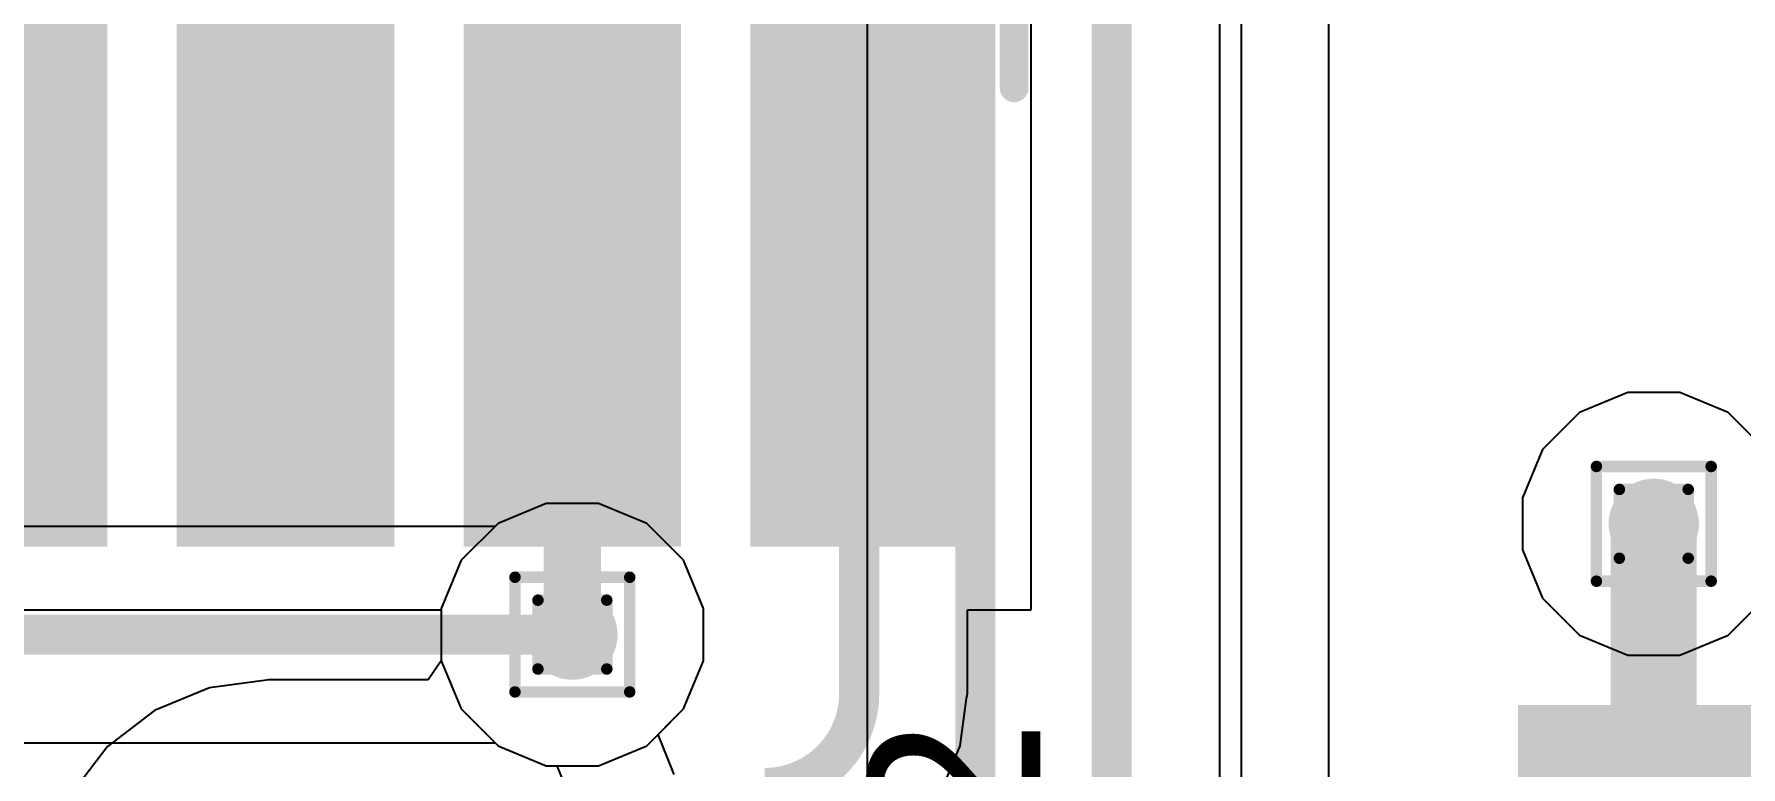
# Model space of a CAD drawing. Header units: inches. Extents: x -12 to 5357, y -8 to 5291.
# Drawn here: x 24.15 to 31.7, y 41.16 to 44.41 of the extents above; entities that cross this region are included whole.
import ezdxf

# ---------------------------------------------------------------- set-up
doc = ezdxf.new("R2010")
doc.units = ezdxf.units.IN
for name, color, linetype in [('Bottom Layer', 5, 'Continuous'), ('Drill Drawing', 1, 'Continuous'), ('Ground', 16, 'Continuous'), ('Power', 76, 'Continuous'), ('Top Layer', 1, 'Continuous'), ('Top Overlay', 2, 'Continuous'), ('Top Paste', 8, 'Continuous'), ('Top Solder', 216, 'Continuous'), ('Via Holes', 16, 'Continuous')]:
    doc.layers.add(name, color=color, linetype=linetype)
doc.styles.add('Arial', font='', dxfattribs={"height": 0.2})
doc.styles.get('Arial').set_extended_font_data('Arial')

# ---------------------------------------------------------------- blocks, each defined once
blk = doc.blocks.new('SMD2520_4P_1')
at = {"layer": 'Top Layer'}
for points in [[(-1.425, 1.225), (-0.425, 1.225), (-0.425, 0.325), (-1.425, 0.325)], [(0.425, 1.225), (1.425, 1.225), (1.425, 0.325), (0.425, 0.325)], [(-1.425, -0.325), (-0.425, -0.325), (-0.425, -1.225), (-1.425, -1.225)], [(0.425, -0.325), (1.425, -0.325), (1.425, -1.225), (0.425, -1.225)]]:
    blk.add_hatch(color=1, dxfattribs=at).paths.add_polyline_path(points)
at = {"layer": 'Top Paste'}
for points in [[(-1.425, 1.225), (-0.425, 1.225), (-0.425, 0.325), (-1.425, 0.325)], [(0.425, 1.225), (1.425, 1.225), (1.425, 0.325), (0.425, 0.325)], [(-1.425, -0.325), (-0.425, -0.325), (-0.425, -1.225), (-1.425, -1.225)], [(0.425, -0.325), (1.425, -0.325), (1.425, -1.225), (0.425, -1.225)]]:
    blk.add_hatch(color=8, dxfattribs=at).paths.add_polyline_path(points)
at = {"layer": 'Top Solder'}
for points in [[(-1.5266, 1.3266), (-0.3234, 1.3266), (-0.3234, 0.2234), (-1.5266, 0.2234)], [(0.3234, 1.3266), (1.5266, 1.3266), (1.5266, 0.2234), (0.3234, 0.2234)], [(-1.5266, -0.2234), (-0.3234, -0.2234), (-0.3234, -1.3266), (-1.5266, -1.3266)], [(0.3234, -0.2234), (1.5266, -0.2234), (1.5266, -1.3266), (0.3234, -1.3266)]]:
    blk.add_hatch(color=216, dxfattribs=at).paths.add_polyline_path(points)
at = {"layer": 'Top Overlay'}
for points in [[(-0.2286, 1.0922, 0.127, 0.127, 0), (0.2032, 1.0922, 0.127, 0.127, 0)], [(-1.3462, -0.1524, 0.127, 0.127, 0), (-1.3462, 0.1524, 0.127, 0.127, 0)], [(1.3462, 0.1524, 0.127, 0.127, 0), (1.3462, -0.1524, 0.127, 0.127, 0)], [(-1.7272, -0.6096, 0.127, 0.127, 0), (-1.6002, -0.7366, 0.127, 0.127, 0)], [(-1.7272, -0.8636, 0.127, 0.127, 0), (-1.7272, -0.6096, 0.127, 0.127, 0)], [(-1.7272, -0.8636, 0.127, 0.127, 0), (-1.6002, -0.7366, 0.127, 0.127, 0)], [(-0.2286, -1.0922, 0.127, 0.127, 0), (0.2032, -1.0922, 0.127, 0.127, 0)]]:
    blk.add_lwpolyline(points, format="xyseb", dxfattribs=at)
for points in [[(-0.2604, 1.0922, 0.0635, 0.0635, 1), (-0.1969, 1.0922, 0.0635, 0.0635, 1)], [(0.1714, 1.0922, 0.0635, 0.0635, 1), (0.2349, 1.0922, 0.0635, 0.0635, 1)], [(-1.378, 0.1524, 0.0635, 0.0635, 1), (-1.3144, 0.1524, 0.0635, 0.0635, 1)], [(1.3144, 0.1524, 0.0635, 0.0635, 1), (1.378, 0.1524, 0.0635, 0.0635, 1)], [(-1.378, -0.1524, 0.0635, 0.0635, 1), (-1.3145, -0.1524, 0.0635, 0.0635, 1)], [(1.3145, -0.1524, 0.0635, 0.0635, 1), (1.378, -0.1524, 0.0635, 0.0635, 1)], [(-1.759, -0.6096, 0.0635, 0.0635, 1), (-1.6955, -0.6096, 0.0635, 0.0635, 1)], [(-1.759, -0.6096, 0.0635, 0.0635, 1), (-1.6955, -0.6096, 0.0635, 0.0635, 1)], [(-1.632, -0.7366, 0.0635, 0.0635, 1), (-1.5684, -0.7366, 0.0635, 0.0635, 1)], [(-1.632, -0.7366, 0.0635, 0.0635, 1), (-1.5684, -0.7366, 0.0635, 0.0635, 1)], [(-1.759, -0.8636, 0.0635, 0.0635, 1), (-1.6955, -0.8636, 0.0635, 0.0635, 1)], [(-1.759, -0.8636, 0.0635, 0.0635, 1), (-1.6955, -0.8636, 0.0635, 0.0635, 1)], [(-0.2604, -1.0922, 0.0635, 0.0635, 1), (-0.1969, -1.0922, 0.0635, 0.0635, 1)], [(0.1714, -1.0922, 0.0635, 0.0635, 1), (0.2349, -1.0922, 0.0635, 0.0635, 1)]]:
    blk.add_lwpolyline(points, format="xyseb", close=True, dxfattribs=at)
blk = doc.blocks.new('X1321WVS_2_05J_C40D53_69')
at = {"layer": 'Top Layer'}
for points in [[(-2.92, 3.15), (-2.16, 3.15), (-2.16, 0.75), (-2.92, 0.75)], [(-1.65, 3.15), (-0.89, 3.15), (-0.89, 0.75), (-1.65, 0.75)], [(-0.38, 3.15), (0.38, 3.15), (0.38, 0.75), (-0.38, 0.75)], [(0.89, 3.15), (1.65, 3.15), (1.65, 0.75), (0.89, 0.75)], [(2.16, 3.15), (2.92, 3.15), (2.92, 0.75), (2.16, 0.75)], [(-2.92, -0.75), (-2.16, -0.75), (-2.16, -3.15), (-2.92, -3.15)], [(-1.65, -0.75), (-0.89, -0.75), (-0.89, -3.15), (-1.65, -3.15)], [(-0.38, -0.75), (0.38, -0.75), (0.38, -3.15), (-0.38, -3.15)], [(0.89, -0.75), (1.65, -0.75), (1.65, -3.15), (0.89, -3.15)], [(2.16, -0.75), (2.92, -0.75), (2.92, -3.15), (2.16, -3.15)]]:
    blk.add_hatch(color=1, dxfattribs=at).paths.add_polyline_path(points)
at = {"layer": 'Top Paste'}
for points in [[(-2.92, 3.15), (-2.16, 3.15), (-2.16, 0.75), (-2.92, 0.75)], [(-1.65, 3.15), (-0.89, 3.15), (-0.89, 0.75), (-1.65, 0.75)], [(-0.38, 3.15), (0.38, 3.15), (0.38, 0.75), (-0.38, 0.75)], [(0.89, 3.15), (1.65, 3.15), (1.65, 0.75), (0.89, 0.75)], [(2.16, 3.15), (2.92, 3.15), (2.92, 0.75), (2.16, 0.75)], [(-2.92, -0.75), (-2.16, -0.75), (-2.16, -3.15), (-2.92, -3.15)], [(-1.65, -0.75), (-0.89, -0.75), (-0.89, -3.15), (-1.65, -3.15)], [(-0.38, -0.75), (0.38, -0.75), (0.38, -3.15), (-0.38, -3.15)], [(0.89, -0.75), (1.65, -0.75), (1.65, -3.15), (0.89, -3.15)], [(2.16, -0.75), (2.92, -0.75), (2.92, -3.15), (2.16, -3.15)]]:
    blk.add_hatch(color=8, dxfattribs=at).paths.add_polyline_path(points)
at = {"layer": 'Top Solder'}
for points in [[(-3.0216, 3.2516), (-2.0584, 3.2516), (-2.0584, 0.6484), (-3.0216, 0.6484)], [(-1.7516, 3.2516), (-0.7884, 3.2516), (-0.7884, 0.6484), (-1.7516, 0.6484)], [(-0.4816, 3.2516), (0.4816, 3.2516), (0.4816, 0.6484), (-0.4816, 0.6484)], [(0.7884, 3.2516), (1.7516, 3.2516), (1.7516, 0.6484), (0.7884, 0.6484)], [(2.0584, 3.2516), (3.0216, 3.2516), (3.0216, 0.6484), (2.0584, 0.6484)], [(-3.0216, -0.6484), (-2.0584, -0.6484), (-2.0584, -3.2516), (-3.0216, -3.2516)], [(-1.7516, -0.6484), (-0.7884, -0.6484), (-0.7884, -3.2516), (-1.7516, -3.2516)], [(-0.4816, -0.6484), (0.4816, -0.6484), (0.4816, -3.2516), (-0.4816, -3.2516)], [(0.7884, -0.6484), (1.7516, -0.6484), (1.7516, -3.2516), (0.7884, -3.2516)], [(2.0584, -0.6484), (3.0216, -0.6484), (3.0216, -3.2516), (2.0584, -3.2516)]]:
    blk.add_hatch(color=216, dxfattribs=at).paths.add_polyline_path(points)
at = {"layer": 'Top Overlay'}
for points in [[(-3.2258, 1.2192, 0.127, 0.127, 0), (-3.2258, -1.143, 0.127, 0.127, 0)], [(3.2258, 1.2192, 0.127, 0.127, 0), (3.2258, -1.143, 0.127, 0.127, 0)]]:
    blk.add_lwpolyline(points, format="xyseb", dxfattribs=at)
for points in [[(-3.2576, 1.2192, 0.0635, 0.0635, 1), (-3.194, 1.2192, 0.0635, 0.0635, 1)], [(3.194, 1.2192, 0.0635, 0.0635, 1), (3.2576, 1.2192, 0.0635, 0.0635, 1)], [(-3.2576, -1.143, 0.0635, 0.0635, 1), (-3.194, -1.143, 0.0635, 0.0635, 1)], [(3.194, -1.143, 0.0635, 0.0635, 1), (3.2576, -1.143, 0.0635, 0.0635, 1)], [(-3.175, -1.9558, 0.254, 0.254, 1), (-3.429, -1.9558, 0.254, 0.254, 1)], [(-3.4925, -1.9558, 0.127, 0.127, 1), (-3.3655, -1.9558, 0.127, 0.127, 1)], [(-3.2385, -1.9558, 0.127, 0.127, 1), (-3.1115, -1.9558, 0.127, 0.127, 1)]]:
    blk.add_lwpolyline(points, format="xyseb", close=True, dxfattribs=at)

msp = doc.modelspace()

# ---------------------------------------------------------------- hatches: boundary and pattern name
at = {"layer": 'Bottom Layer'}
h = msp.add_hatch(color=5, dxfattribs=at)
edge = h.paths.add_edge_path()
edge.add_arc((31.3167, 42.2385), 0.2, 0, 360)
h = msp.add_hatch(color=5, dxfattribs=at)
edge = h.paths.add_edge_path()
edge.add_arc((26.5291, 41.748), 0.2, 0, 360)
at = {"layer": 'Ground'}
h = msp.add_hatch(color=16, dxfattribs=at)
edge = h.paths.add_edge_path()
edge.add_arc((31.3167, 42.2385), 0.2, 0, 360)
h = msp.add_hatch(color=16, dxfattribs=at)
edge = h.paths.add_edge_path()
edge.add_arc((26.5291, 41.748), 0.2, 0, 360)
at = {"layer": 'Power'}
h = msp.add_hatch(color=76, dxfattribs=at)
edge = h.paths.add_edge_path()
edge.add_arc((31.3167, 42.2385), 0.2, 0, 360)
h = msp.add_hatch(color=76, dxfattribs=at)
edge = h.paths.add_edge_path()
edge.add_arc((26.5291, 41.748), 0.2, 0, 360)
at = {"layer": 'Top Layer'}
h = msp.add_hatch(color=1, dxfattribs=at)
edge = h.paths.add_edge_path()
edge.add_arc((31.3167, 42.2385), 0.2, 0, 360)
h = msp.add_hatch(color=1, dxfattribs=at)
edge = h.paths.add_edge_path()
edge.add_arc((26.5291, 41.748), 0.2, 0, 360)
at = {"layer": 'Via Holes'}
h = msp.add_hatch(color=7, dxfattribs=at)
edge = h.paths.add_edge_path()
edge.add_arc((31.3167, 42.2385), 0.1, 0, 360)
h = msp.add_hatch(color=7, dxfattribs=at)
edge = h.paths.add_edge_path()
edge.add_arc((26.5291, 41.748), 0.1, 0, 360)

# ---------------------------------------------------------------- linework, layer by layer
at = {"layer": 'Bottom Layer'}
for p, q in [((29.3955, 38.4497), (29.3955, 53.1)), ((27.834, 48.6865), (27.834, 38.9347)), ((26.4136, 42.329), (26.2, 42.2405)), ((26.6447, 42.329), (26.4136, 42.329)), ((26.8582, 42.2405), (26.6447, 42.329)), ((26.2, 42.2405), (26.1866, 42.2271)), ((27.0217, 42.0771), (26.8582, 42.2405)), ((26.1866, 42.2271), (23.2873, 42.2271)), ((27.1101, 41.8636), (27.0217, 42.0771)), ((27.1101, 41.6324), (27.1101, 41.8636)), ((27.0217, 41.4189), (27.1101, 41.6324)), ((26.9086, 41.3058), (27.0217, 41.4189)), ((23.2873, 41.2689), (26.1866, 41.2689)), ((26.1866, 41.2689), (26.2, 41.2554)), ((26.9798, 41.128), (26.9086, 41.3058)), ((26.2, 41.2554), (26.4136, 41.167)), ((26.4136, 41.167), (26.4609, 41.167)), ((26.4609, 41.167), (26.5322, 40.9892))]:
    msp.add_line(p, q, dxfattribs=at)
for points in [[(28.9164, 38.4497, 0.1778, 0.1778, 0), (28.9164, 53.1, 0.1778, 0.1778, 0)], [(28.3132, 38.8448, 0.1778, 0.1778, 0), (28.3132, 50.2998, 0.1778, 0.1778, 0)], [(23.2873, 41.748, 0.1778, 0.1778, 0), (26.5291, 41.748, 0.1778, 0.1778, 0)]]:
    msp.add_lwpolyline(points, format="xyseb", dxfattribs=at)
msp.add_lwpolyline([(26.4847, 41.748, 0.0889, 0.0889, 1), (26.5736, 41.748, 0.0889, 0.0889, 1)], format="xyseb", close=True, dxfattribs=at)
at = {"layer": 'Drill Drawing'}
for points in [[(31.0627, 42.4925, 0.0508, 0.0508, 0), (31.5707, 42.4925, 0.0508, 0.0508, 0)], [(31.0627, 41.9845, 0.0508, 0.0508, 0), (31.0627, 42.4925, 0.0508, 0.0508, 0)], [(31.5707, 41.9845, 0.0508, 0.0508, 0), (31.5707, 42.4925, 0.0508, 0.0508, 0)], [(31.1643, 42.3909, 0.0508, 0.0508, 0), (31.4691, 42.3909, 0.0508, 0.0508, 0)], [(31.1643, 42.0861, 0.0508, 0.0508, 0), (31.1643, 42.3909, 0.0508, 0.0508, 0)], [(31.4691, 42.0861, 0.0508, 0.0508, 0), (31.4691, 42.3909, 0.0508, 0.0508, 0)], [(31.1643, 42.0861, 0.0508, 0.0508, 0), (31.4691, 42.0861, 0.0508, 0.0508, 0)], [(26.2751, 42.002, 0.0508, 0.0508, 0), (26.7831, 42.002, 0.0508, 0.0508, 0)], [(26.2751, 41.494, 0.0508, 0.0508, 0), (26.2751, 42.002, 0.0508, 0.0508, 0)], [(26.7831, 41.494, 0.0508, 0.0508, 0), (26.7831, 42.002, 0.0508, 0.0508, 0)], [(31.0627, 41.9845, 0.0508, 0.0508, 0), (31.5707, 41.9845, 0.0508, 0.0508, 0)], [(26.3767, 41.9004, 0.0508, 0.0508, 0), (26.6815, 41.9004, 0.0508, 0.0508, 0)], [(26.3767, 41.5956, 0.0508, 0.0508, 0), (26.3767, 41.9004, 0.0508, 0.0508, 0)], [(26.6815, 41.5956, 0.0508, 0.0508, 0), (26.6815, 41.9004, 0.0508, 0.0508, 0)], [(26.3767, 41.5956, 0.0508, 0.0508, 0), (26.6815, 41.5956, 0.0508, 0.0508, 0)], [(26.2751, 41.494, 0.0508, 0.0508, 0), (26.7831, 41.494, 0.0508, 0.0508, 0)]]:
    msp.add_lwpolyline(points, format="xyseb", dxfattribs=at)
for points in [[(31.05, 42.4925, 0.0254, 0.0254, 1), (31.0754, 42.4925, 0.0254, 0.0254, 1)], [(31.05, 42.4925, 0.0254, 0.0254, 1), (31.0754, 42.4925, 0.0254, 0.0254, 1)], [(31.558, 42.4925, 0.0254, 0.0254, 1), (31.5834, 42.4925, 0.0254, 0.0254, 1)], [(31.558, 42.4925, 0.0254, 0.0254, 1), (31.5834, 42.4925, 0.0254, 0.0254, 1)], [(31.1516, 42.3909, 0.0254, 0.0254, 1), (31.177, 42.3909, 0.0254, 0.0254, 1)], [(31.1516, 42.3909, 0.0254, 0.0254, 1), (31.177, 42.3909, 0.0254, 0.0254, 1)], [(31.4564, 42.3909, 0.0254, 0.0254, 1), (31.4818, 42.3909, 0.0254, 0.0254, 1)], [(31.4564, 42.3909, 0.0254, 0.0254, 1), (31.4818, 42.3909, 0.0254, 0.0254, 1)], [(31.1516, 42.0861, 0.0254, 0.0254, 1), (31.177, 42.0861, 0.0254, 0.0254, 1)], [(31.1516, 42.0861, 0.0254, 0.0254, 1), (31.177, 42.0861, 0.0254, 0.0254, 1)], [(31.4564, 42.0861, 0.0254, 0.0254, 1), (31.4818, 42.0861, 0.0254, 0.0254, 1)], [(31.4564, 42.0861, 0.0254, 0.0254, 1), (31.4818, 42.0861, 0.0254, 0.0254, 1)], [(26.2624, 42.002, 0.0254, 0.0254, 1), (26.2878, 42.002, 0.0254, 0.0254, 1)], [(26.2624, 42.002, 0.0254, 0.0254, 1), (26.2878, 42.002, 0.0254, 0.0254, 1)], [(26.7704, 42.002, 0.0254, 0.0254, 1), (26.7958, 42.002, 0.0254, 0.0254, 1)], [(26.7704, 42.002, 0.0254, 0.0254, 1), (26.7958, 42.002, 0.0254, 0.0254, 1)], [(31.05, 41.9845, 0.0254, 0.0254, 1), (31.0754, 41.9845, 0.0254, 0.0254, 1)], [(31.05, 41.9845, 0.0254, 0.0254, 1), (31.0754, 41.9845, 0.0254, 0.0254, 1)], [(31.558, 41.9845, 0.0254, 0.0254, 1), (31.5834, 41.9845, 0.0254, 0.0254, 1)], [(31.558, 41.9845, 0.0254, 0.0254, 1), (31.5834, 41.9845, 0.0254, 0.0254, 1)], [(26.364, 41.9004, 0.0254, 0.0254, 1), (26.3894, 41.9004, 0.0254, 0.0254, 1)], [(26.364, 41.9004, 0.0254, 0.0254, 1), (26.3894, 41.9004, 0.0254, 0.0254, 1)], [(26.6688, 41.9004, 0.0254, 0.0254, 1), (26.6942, 41.9004, 0.0254, 0.0254, 1)], [(26.6688, 41.9004, 0.0254, 0.0254, 1), (26.6942, 41.9004, 0.0254, 0.0254, 1)], [(26.364, 41.5956, 0.0254, 0.0254, 1), (26.3894, 41.5956, 0.0254, 0.0254, 1)], [(26.364, 41.5956, 0.0254, 0.0254, 1), (26.3894, 41.5956, 0.0254, 0.0254, 1)], [(26.6688, 41.5956, 0.0254, 0.0254, 1), (26.6942, 41.5956, 0.0254, 0.0254, 1)], [(26.6688, 41.5956, 0.0254, 0.0254, 1), (26.6942, 41.5956, 0.0254, 0.0254, 1)], [(26.2624, 41.494, 0.0254, 0.0254, 1), (26.2878, 41.494, 0.0254, 0.0254, 1)], [(26.2624, 41.494, 0.0254, 0.0254, 1), (26.2878, 41.494, 0.0254, 0.0254, 1)], [(26.7704, 41.494, 0.0254, 0.0254, 1), (26.7958, 41.494, 0.0254, 0.0254, 1)], [(26.7704, 41.494, 0.0254, 0.0254, 1), (26.7958, 41.494, 0.0254, 0.0254, 1)]]:
    msp.add_lwpolyline(points, format="xyseb", close=True, dxfattribs=at)
at = {"layer": 'Ground'}
for p, q in [((26.4136, 42.329), (26.2, 42.2405)), ((26.6447, 42.329), (26.4136, 42.329)), ((26.8582, 42.2405), (26.6447, 42.329)), ((26.2, 42.2405), (26.0366, 42.0771)), ((27.0217, 42.0771), (26.8582, 42.2405)), ((26.0366, 42.0771), (25.9481, 41.8636)), ((27.1101, 41.8636), (27.0217, 42.0771)), ((25.9481, 41.8636), (25.9481, 41.6324)), ((27.1101, 41.6324), (27.1101, 41.8636)), ((25.9481, 41.6324), (26.0366, 41.4189)), ((27.0217, 41.4189), (27.1101, 41.6324)), ((26.0366, 41.4189), (26.2, 41.2554)), ((26.9086, 41.3058), (27.0217, 41.4189)), ((26.9798, 41.128), (26.9086, 41.3058)), ((26.2, 41.2554), (26.4136, 41.167)), ((26.4136, 41.167), (26.4609, 41.167)), ((26.4609, 41.167), (26.5322, 40.9892))]:
    msp.add_line(p, q, dxfattribs=at)
at = {"layer": 'Power'}
for p, q in [((29.4894, 51.2382), (29.4894, 35.9924)), ((29.8779, 35.9924), (29.8779, 51.2382)), ((31.2011, 42.8195), (30.9876, 42.7311)), ((31.4323, 42.8195), (31.2011, 42.8195)), ((31.6458, 42.7311), (31.4323, 42.8195)), ((30.9876, 42.7311), (30.8242, 42.5676)), ((31.8093, 42.5676), (31.6458, 42.7311)), ((30.8242, 42.5676), (30.7357, 42.3541)), ((26.4136, 42.329), (26.2, 42.2405)), ((26.6447, 42.329), (26.4136, 42.329)), ((26.8582, 42.2405), (26.6447, 42.329)), ((30.7357, 42.3541), (30.7357, 42.123)), ((26.2, 42.2405), (26.0366, 42.0771)), ((27.0217, 42.0771), (26.8582, 42.2405)), ((30.7357, 42.123), (30.8242, 41.9094)), ((26.0366, 42.0771), (25.9481, 41.8636)), ((27.1101, 41.8636), (27.0217, 42.0771)), ((25.9481, 41.8636), (25.9481, 41.6324)), ((27.1101, 41.6324), (27.1101, 41.8636)), ((30.8242, 41.9094), (30.9876, 41.746)), ((31.6458, 41.746), (31.8093, 41.9094)), ((30.9876, 41.746), (31.2011, 41.6575)), ((31.4323, 41.6575), (31.6458, 41.746)), ((31.2011, 41.6575), (31.4323, 41.6575)), ((25.9481, 41.6324), (26.0366, 41.4189)), ((27.0217, 41.4189), (27.1101, 41.6324)), ((26.0366, 41.4189), (26.2, 41.2554)), ((26.8582, 41.2554), (27.0217, 41.4189)), ((26.2, 41.2554), (26.4136, 41.167)), ((26.6447, 41.167), (26.8582, 41.2554)), ((26.4136, 41.167), (26.6447, 41.167))]:
    msp.add_line(p, q, dxfattribs=at)
at = {"layer": 'Top Layer'}
for p, q in [((28.5601, 41.8575), (28.5601, 45.0195)), ((23.4801, 41.8575), (24.4981, 41.8575)), ((24.4981, 41.8575), (24.4981, 41.8575)), ((24.4981, 41.8575), (25.9481, 41.8575)), ((25.9481, 41.8575), (25.9481, 41.6324)), ((28.2782, 41.4873), (28.2782, 41.8575)), ((28.2782, 41.8575), (28.5601, 41.8575)), ((25.9481, 41.6324), (25.8914, 41.5475)), ((24.9225, 41.5126), (24.6796, 41.4119)), ((25.1743, 41.5457), (24.9225, 41.5126)), ((25.1831, 41.5475), (25.1743, 41.5457)), ((25.8914, 41.5475), (25.1831, 41.5475)), ((28.2737, 41.4645), (28.2782, 41.4873)), ((24.6796, 41.4119), (24.471, 41.2519)), ((28.2461, 41.2552), (28.2737, 41.4645)), ((24.471, 41.2519), (24.311, 41.0433)), ((28.1566, 41.039), (28.2461, 41.2552))]:
    msp.add_line(p, q, dxfattribs=at)
for points in [[(25.2591, 43.4385, 0.381, 0.381, 0), (25.2591, 45.1104, 0.381, 0.381, 0)], [(26.5291, 41.748, 0.254, 0.254, 0), (26.5291, 43.4385, 0.254, 0.254, 0)], [(27.7991, 41.4873, 0.1778, 0.1778, 0), (27.7991, 43.4385, 0.1778, 0.1778, 0)], [(31.3167, 40.8847, 0.381, 0.381, 0), (31.3167, 42.2385, 0.381, 0.381, 0)], [(27.7991, 41.4873, 0.1778, 0.1778, -0.414214), (27.3802, 41.0684, 0.1778, 0.1778, 0)]]:
    msp.add_lwpolyline(points, format="xyseb", dxfattribs=at)
for points in [[(25.1639, 43.4385, 0.1905, 0.1905, 1), (25.3544, 43.4385, 0.1905, 0.1905, 1)], [(26.4656, 43.4385, 0.127, 0.127, 1), (26.5926, 43.4385, 0.127, 0.127, 1)], [(27.7547, 43.4385, 0.0889, 0.0889, 1), (27.8436, 43.4385, 0.0889, 0.0889, 1)], [(31.2215, 42.2385, 0.1905, 0.1905, 1), (31.412, 42.2385, 0.1905, 0.1905, 1)], [(26.4656, 41.748, 0.127, 0.127, 1), (26.5926, 41.748, 0.127, 0.127, 1)], [(27.7547, 41.4873, 0.0889, 0.0889, 1), (27.8436, 41.4873, 0.0889, 0.0889, 1)], [(27.7547, 41.4873, 0.0889, 0.0889, 1), (27.8436, 41.4873, 0.0889, 0.0889, 1)]]:
    msp.add_lwpolyline(points, format="xyseb", close=True, dxfattribs=at)

# ---------------------------------------------------------------- block references
at = {"rotation": 180}
msp.add_blockref('X1321WVS_2_05J_C40D53_69', (25.2591, 45.3885), dxfattribs=at)
msp.add_blockref('SMD2520_4P_1', (32.2417, 40.1097))

# ---------------------------------------------------------------- texts
at = {"layer": 'Top Overlay', "style": 'Arial'}
msp.add_text('R32', height=0.762, rotation=90, dxfattribs=at).set_placement((28.6003, 39.4211))

doc.saveas('drawing.dxf')
